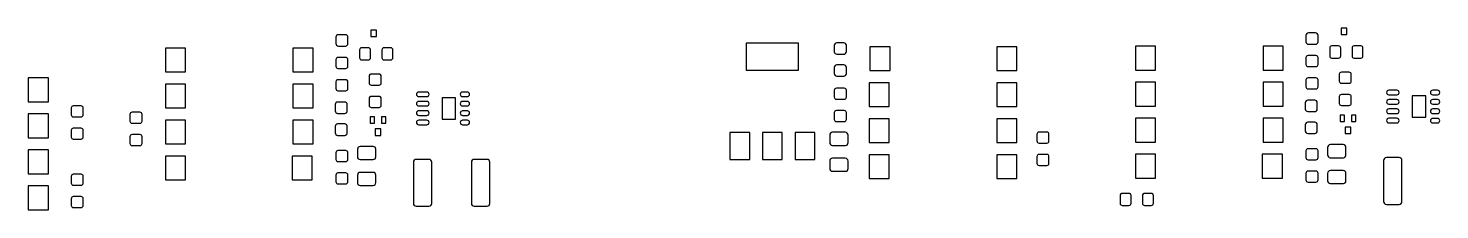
# Model space of a CAD drawing. Extents: x -210 to 210, y -160 to 160.
# Drawn here: x 4.1 to 103.8, y -95 to -82.2 of the extents above; entities that cross this region are included whole.
import ezdxf

# ---------------------------------------------------------------- set-up
doc = ezdxf.new("R2010")
doc.units = 0
doc.header["$MEASUREMENT"] = 0
doc.layers.get('0').update_dxf_attribs({"linetype": 'CONTINUOUS'})

msp = doc.modelspace()

# ---------------------------------------------------------------- linework, layer by layer
for points in [[(26.715, -82.855, 0.414214), (26.54, -82.68), (26.54, -82.68), (26.04, -82.68), (26.04, -82.68, 0.414214), (25.865, -82.855), (25.865, -82.855), (25.865, -83.305), (25.865, -83.305, 0.414214), (26.04, -83.48), (26.04, -83.48), (26.54, -83.48), (26.54, -83.48, 0.414214), (26.715, -83.305), (26.715, -83.305), (26.715, -82.855)], [(95.225, -82.725, 0.414214), (95.05, -82.55), (95.05, -82.55), (94.55, -82.55), (94.55, -82.55, 0.414214), (94.375, -82.725), (94.375, -82.725), (94.375, -83.175), (94.375, -83.175, 0.414214), (94.55, -83.35), (94.55, -83.35), (95.05, -83.35), (95.05, -83.35, 0.414214), (95.225, -83.175), (95.225, -83.175), (95.225, -82.725)], [(28.315, -83.755, 0.415586), (28.165, -83.605), (28.165, -83.605), (27.69, -83.605), (27.69, -83.605, 0.414404), (27.54, -83.755), (27.54, -83.755), (27.54, -84.305), (27.54, -84.305, 0.412849), (27.69, -84.455), (27.69, -84.455), (28.165, -84.455), (28.165, -84.455, 0.414018), (28.315, -84.305), (28.315, -84.305), (28.315, -83.755)], [(29.89, -83.755, 0.415586), (29.74, -83.605), (29.74, -83.605), (29.265, -83.605), (29.265, -83.605, 0.414404), (29.115, -83.755), (29.115, -83.755), (29.115, -84.305), (29.115, -84.305, 0.412849), (29.265, -84.455), (29.265, -84.455), (29.74, -84.455), (29.74, -84.455, 0.414018), (29.89, -84.305), (29.89, -84.305), (29.89, -83.755)], [(61.915, -83.43, 0.414377), (61.74, -83.255), (61.74, -83.255), (61.24, -83.255), (61.24, -83.255, 0.41405), (61.065, -83.43), (61.065, -83.43), (61.065, -83.88), (61.065, -83.88, 0.41405), (61.24, -84.055), (61.24, -84.055), (61.74, -84.055), (61.74, -84.055, 0.414377), (61.915, -83.88), (61.915, -83.88), (61.915, -83.43)], [(96.825, -83.625, 0.415782), (96.675, -83.475), (96.675, -83.475), (96.2, -83.475), (96.2, -83.475, 0.414194), (96.05, -83.625), (96.05, -83.625), (96.05, -84.175), (96.05, -84.175, 0.412655), (96.2, -84.325), (96.2, -84.325), (96.675, -84.325), (96.675, -84.325, 0.414214), (96.825, -84.175), (96.825, -84.175), (96.825, -83.625)], [(98.4, -83.625, 0.415782), (98.25, -83.475), (98.25, -83.475), (97.775, -83.475), (97.775, -83.475, 0.414194), (97.625, -83.625), (97.625, -83.625), (97.625, -84.175), (97.625, -84.175, 0.412655), (97.775, -84.325), (97.775, -84.325), (98.25, -84.325), (98.25, -84.325, 0.414214), (98.4, -84.175), (98.4, -84.175), (98.4, -83.625)], [(26.715, -84.43, 0.415198), (26.565, -84.28), (26.565, -84.28), (26.015, -84.28), (26.015, -84.28, 0.415198), (25.865, -84.43), (25.865, -84.43), (25.865, -84.905), (25.865, -84.905, 0.413253), (26.015, -85.055), (26.015, -85.055), (26.565, -85.055), (26.565, -85.055, 0.413253), (26.715, -84.905), (26.715, -84.905), (26.715, -84.43)], [(95.225, -84.3, 0.415207), (95.075, -84.15), (95.075, -84.15), (94.525, -84.15), (94.525, -84.15, 0.415207), (94.375, -84.3), (94.375, -84.3), (94.375, -84.775), (94.375, -84.775, 0.413243), (94.525, -84.925), (94.525, -84.925), (95.075, -84.925), (95.075, -84.925, 0.413224), (95.225, -84.775), (95.225, -84.775), (95.225, -84.3)], [(29.065, -85.605, 0.415394), (28.915, -85.455), (28.915, -85.455), (28.365, -85.455), (28.365, -85.455, 0.414987), (28.215, -85.605), (28.215, -85.605), (28.215, -86.08), (28.215, -86.08, 0.413039), (28.365, -86.23), (28.365, -86.23), (28.915, -86.23), (28.915, -86.23, 0.413424), (29.065, -86.08), (29.065, -86.08), (29.065, -85.605)], [(61.915, -84.98, 0.414377), (61.74, -84.805), (61.74, -84.805), (61.24, -84.805), (61.24, -84.805, 0.41405), (61.065, -84.98), (61.065, -84.98), (61.065, -85.43), (61.065, -85.43, 0.41405), (61.24, -85.605), (61.24, -85.605), (61.74, -85.605), (61.74, -85.605, 0.414377), (61.915, -85.43), (61.915, -85.43), (61.915, -84.98)], [(95.225, -85.875, 0.415188), (95.075, -85.725), (95.075, -85.725), (94.525, -85.725), (94.525, -85.725, 0.415188), (94.375, -85.875), (94.375, -85.875), (94.375, -86.35), (94.375, -86.35, 0.413243), (94.525, -86.5), (94.525, -86.5), (95.075, -86.5), (95.075, -86.5, 0.413224), (95.225, -86.35), (95.225, -86.35), (95.225, -85.875)], [(97.575, -85.475, 0.415188), (97.425, -85.325), (97.425, -85.325), (96.875, -85.325), (96.875, -85.325, 0.415169), (96.725, -85.475), (96.725, -85.475), (96.725, -85.95), (96.725, -85.95, 0.413224), (96.875, -86.1), (96.875, -86.1), (97.425, -86.1), (97.425, -86.1, 0.413243), (97.575, -85.95), (97.575, -85.95), (97.575, -85.475)], [(26.715, -86.005, 0.415198), (26.565, -85.855), (26.565, -85.855), (26.015, -85.855), (26.015, -85.855, 0.415198), (25.865, -86.005), (25.865, -86.005), (25.865, -86.48), (25.865, -86.48, 0.413253), (26.015, -86.63), (26.015, -86.63), (26.565, -86.63), (26.565, -86.63, 0.413253), (26.715, -86.48), (26.715, -86.48), (26.715, -86.005)], [(61.915, -86.605, 0.415389), (61.765, -86.455), (61.765, -86.455), (61.215, -86.455), (61.215, -86.455, 0.414987), (61.065, -86.605), (61.065, -86.605), (61.065, -87.08), (61.065, -87.08, 0.413044), (61.215, -87.23), (61.215, -87.23), (61.765, -87.23), (61.765, -87.23, 0.413443), (61.915, -87.08), (61.915, -87.08), (61.915, -86.605)], [(100.792998, -86.919004, 0.414214), (100.952998, -86.759004), (100.952998, -86.759004, 0.414214), (100.792998, -86.599004), (100.792998, -86.599004), (100.222998, -86.599004), (100.222998, -86.599004, 0.414214), (100.062998, -86.759004), (100.062998, -86.759004, 0.414214), (100.222998, -86.919004), (100.222998, -86.919004), (100.792998, -86.919004)], [(103.662998, -86.917002, 0.414214), (103.822998, -86.756992), (103.822998, -86.756992, 0.414214), (103.662998, -86.597002), (103.662998, -86.597002), (103.322998, -86.597002), (103.322998, -86.597002, 0.414214), (103.162998, -86.756992), (103.162998, -86.756992, 0.414214), (103.322998, -86.917002), (103.322998, -86.917002), (103.662998, -86.917002)], [(8.025, -87.85, 0.41518), (7.875, -87.7), (7.875, -87.7), (7.325, -87.7), (7.325, -87.7, 0.41518), (7.175, -87.85), (7.175, -87.85), (7.175, -88.325), (7.175, -88.325, 0.413231), (7.325, -88.475), (7.325, -88.475), (7.875, -88.475), (7.875, -88.475, 0.413231), (8.025, -88.325), (8.025, -88.325), (8.025, -87.85)], [(26.665, -87.605, 0.414214), (26.49, -87.43), (26.49, -87.43), (25.99, -87.43), (25.99, -87.43, 0.414214), (25.815, -87.605), (25.815, -87.605), (25.815, -88.055), (25.815, -88.055, 0.414214), (25.99, -88.23), (25.99, -88.23), (26.49, -88.23), (26.49, -88.23, 0.414214), (26.665, -88.055), (26.665, -88.055), (26.665, -87.605)], [(29.065, -87.18, 0.415394), (28.915, -87.03), (28.915, -87.03), (28.365, -87.03), (28.365, -87.03, 0.414987), (28.215, -87.18), (28.215, -87.18), (28.215, -87.655), (28.215, -87.655, 0.413058), (28.365, -87.805), (28.365, -87.805), (28.915, -87.805), (28.915, -87.805, 0.413424), (29.065, -87.655), (29.065, -87.655), (29.065, -87.18)], [(32.283, -87.05, 0.414214), (32.442998, -86.89), (32.442998, -86.89, 0.414214), (32.283, -86.73), (32.283, -86.73), (31.713, -86.73), (31.713, -86.73, 0.414214), (31.553, -86.89), (31.553, -86.89, 0.414214), (31.713, -87.05), (31.713, -87.05), (32.283, -87.05)], [(32.283, -87.71, 0.414214), (32.442998, -87.55), (32.442998, -87.55, 0.414214), (32.283, -87.39), (32.283, -87.39), (31.713, -87.39), (31.713, -87.39, 0.414214), (31.553, -87.55), (31.553, -87.55, 0.414214), (31.713, -87.71), (31.713, -87.71), (32.283, -87.71)], [(35.153, -87.047002, 0.414214), (35.312998, -86.887002), (35.312998, -86.887002, 0.414214), (35.153, -86.727002), (35.153, -86.727002), (34.813003, -86.727002), (34.813003, -86.727002, 0.414214), (34.653, -86.887002), (34.653, -86.887002, 0.414214), (34.813003, -87.047002), (34.813003, -87.047002), (35.153, -87.047002)], [(35.153, -87.707002, 0.414214), (35.312998, -87.546992), (35.312998, -87.546992, 0.414214), (35.153, -87.387002), (35.153, -87.387002), (34.813003, -87.387002), (34.813003, -87.387002, 0.414214), (34.653, -87.546992), (34.653, -87.546992, 0.414214), (34.813003, -87.707002), (34.813003, -87.707002), (35.153, -87.707002)], [(95.175, -87.475, 0.414377), (95, -87.3), (95, -87.3), (94.5, -87.3), (94.5, -87.3, 0.41405), (94.325, -87.475), (94.325, -87.475), (94.325, -87.925), (94.325, -87.925, 0.41405), (94.5, -88.1), (94.5, -88.1), (95, -88.1), (95, -88.1, 0.414377), (95.175, -87.925), (95.175, -87.925), (95.175, -87.475)], [(97.575, -87.05, 0.415188), (97.425, -86.9), (97.425, -86.9), (96.875, -86.9), (96.875, -86.9, 0.415169), (96.725, -87.05), (96.725, -87.05), (96.725, -87.525), (96.725, -87.525, 0.413224), (96.875, -87.675), (96.875, -87.675), (97.425, -87.675), (97.425, -87.675, 0.413243), (97.575, -87.525), (97.575, -87.525), (97.575, -87.05)], [(100.792998, -87.578994, 0.414214), (100.952998, -87.419004), (100.952998, -87.419004, 0.414214), (100.792998, -87.259004), (100.792998, -87.259004), (100.222998, -87.259004), (100.222998, -87.259004, 0.414214), (100.062998, -87.419004), (100.062998, -87.419004, 0.414214), (100.222998, -87.578994), (100.222998, -87.578994), (100.792998, -87.578994)], [(103.662998, -87.577002, 0.414214), (103.822998, -87.417002), (103.822998, -87.417002, 0.414214), (103.662998, -87.257002), (103.662998, -87.257002), (103.322998, -87.257002), (103.322998, -87.257002, 0.414214), (103.162998, -87.417002), (103.162998, -87.417002, 0.414214), (103.322998, -87.577002), (103.322998, -87.577002), (103.662998, -87.577002)], [(12.175, -88.3, 0.415181), (12.025, -88.15), (12.025, -88.15), (11.475, -88.15), (11.475, -88.15, 0.415181), (11.325, -88.3), (11.325, -88.3), (11.325, -88.775), (11.325, -88.775, 0.413231), (11.475, -88.925), (11.475, -88.925), (12.025, -88.925), (12.025, -88.925, 0.413231), (12.175, -88.775), (12.175, -88.775), (12.175, -88.3)], [(32.283, -88.368994, 0.414214), (32.442998, -88.209004), (32.442998, -88.209004, 0.414214), (32.283, -88.049004), (32.283, -88.049004), (31.713, -88.049004), (31.713, -88.049004, 0.414214), (31.553, -88.209004), (31.553, -88.209004, 0.414214), (31.713, -88.368994), (31.713, -88.368994), (32.283, -88.368994)], [(32.283, -89.03, 0.414214), (32.442998, -88.87), (32.442998, -88.87, 0.414214), (32.283, -88.71), (32.283, -88.71), (31.713, -88.71), (31.713, -88.71, 0.414214), (31.553, -88.87), (31.553, -88.87, 0.414214), (31.713, -89.03), (31.713, -89.03), (32.283, -89.03)], [(35.153, -88.371006, 0.414214), (35.312998, -88.210996), (35.312998, -88.210996, 0.414214), (35.153, -88.050996), (35.153, -88.050996), (34.813003, -88.050996), (34.813003, -88.050996, 0.414214), (34.653, -88.210996), (34.653, -88.210996, 0.414214), (34.813003, -88.371006), (34.813003, -88.371006), (35.153, -88.371006)], [(35.153, -89.031006, 0.414214), (35.312998, -88.871006), (35.312998, -88.871006, 0.414214), (35.153, -88.711006), (35.153, -88.711006), (34.813003, -88.711006), (34.813003, -88.711006, 0.414214), (34.653, -88.871006), (34.653, -88.871006, 0.414214), (34.813003, -89.031006), (34.813003, -89.031006), (35.153, -89.031006)], [(61.915, -88.18, 0.415389), (61.765, -88.03), (61.765, -88.03), (61.215, -88.03), (61.215, -88.03, 0.415006), (61.065, -88.18), (61.065, -88.18), (61.065, -88.655), (61.065, -88.655, 0.413044), (61.215, -88.805), (61.215, -88.805), (61.765, -88.805), (61.765, -88.805, 0.413443), (61.915, -88.655), (61.915, -88.655), (61.915, -88.18)], [(100.792998, -88.24, 0.414214), (100.952998, -88.08), (100.952998, -88.08, 0.414214), (100.792998, -87.92), (100.792998, -87.92), (100.222998, -87.92), (100.222998, -87.92, 0.414214), (100.062998, -88.08), (100.062998, -88.08, 0.414214), (100.222998, -88.24), (100.222998, -88.24), (100.792998, -88.24)], [(100.792998, -88.9, 0.414214), (100.952998, -88.74), (100.952998, -88.74, 0.414214), (100.792998, -88.58), (100.792998, -88.58), (100.222998, -88.58), (100.222998, -88.58, 0.414214), (100.062998, -88.74), (100.062998, -88.74, 0.414214), (100.222998, -88.9), (100.222998, -88.9), (100.792998, -88.9)], [(103.662998, -88.241006, 0.414214), (103.822998, -88.081006), (103.822998, -88.081006, 0.414214), (103.662998, -87.921006), (103.662998, -87.921006), (103.322998, -87.921006), (103.322998, -87.921006, 0.414214), (103.162998, -88.081006), (103.162998, -88.081006, 0.414214), (103.322998, -88.241006), (103.322998, -88.241006), (103.662998, -88.241006)], [(103.662998, -88.900996, 0.414214), (103.822998, -88.740996), (103.822998, -88.740996, 0.414214), (103.662998, -88.581006), (103.662998, -88.581006), (103.322998, -88.581006), (103.322998, -88.581006, 0.414214), (103.162998, -88.740996), (103.162998, -88.740996, 0.414214), (103.322998, -88.900996), (103.322998, -88.900996), (103.662998, -88.900996)], [(8.025, -89.425, 0.41518), (7.875, -89.275), (7.875, -89.275), (7.325, -89.275), (7.325, -89.275, 0.41518), (7.175, -89.425), (7.175, -89.425), (7.175, -89.9), (7.175, -89.9, 0.413231), (7.325, -90.05), (7.325, -90.05), (7.875, -90.05), (7.875, -90.05, 0.413231), (8.025, -89.9), (8.025, -89.9), (8.025, -89.425)], [(26.665, -89.155, 0.414214), (26.49, -88.98), (26.49, -88.98), (25.99, -88.98), (25.99, -88.98, 0.414214), (25.815, -89.155), (25.815, -89.155), (25.815, -89.605), (25.815, -89.605, 0.414214), (25.99, -89.78), (25.99, -89.78), (26.49, -89.78), (26.49, -89.78, 0.414214), (26.665, -89.605), (26.665, -89.605), (26.665, -89.155)], [(62.04, -89.767002, 0.415095), (61.84, -89.567002), (61.84, -89.567002), (60.94, -89.567002), (60.94, -89.567002, 0.414808), (60.74, -89.767002), (60.74, -89.767002), (60.74, -90.292002), (60.74, -90.292002, 0.392972), (60.926001, -90.490996), (60.926001, -90.490996), (60.94, -90.492002), (60.94, -90.492002), (61.84, -90.492002), (61.84, -90.492002), (61.853999, -90.490996), (61.853999, -90.490996, 0.393257), (62.04, -90.292002), (62.04, -90.292002), (62.04, -89.767002)], [(76.225, -89.7, 0.41537), (76.075005, -89.55), (76.075005, -89.55), (75.525, -89.55), (75.525, -89.55, 0.415006), (75.375, -89.7), (75.375, -89.7), (75.375, -90.175), (75.375, -90.175, 0.413044), (75.525, -90.325), (75.525, -90.325), (76.075005, -90.325), (76.075005, -90.325, 0.413433), (76.225, -90.175), (76.225, -90.175), (76.225, -89.7)], [(95.175, -89.025, 0.414377), (95, -88.85), (95, -88.85), (94.5, -88.85), (94.5, -88.85, 0.414067), (94.325, -89.025), (94.325, -89.025), (94.325, -89.475), (94.325, -89.475, 0.41405), (94.5, -89.65), (94.5, -89.65), (95, -89.65), (95, -89.65, 0.414393), (95.175, -89.475), (95.175, -89.475), (95.175, -89.025)], [(12.175, -89.875, 0.415181), (12.025, -89.725), (12.025, -89.725), (11.475, -89.725), (11.475, -89.725, 0.415181), (11.325, -89.875), (11.325, -89.875), (11.325, -90.35), (11.325, -90.35, 0.413231), (11.475, -90.5), (11.475, -90.5), (12.025, -90.5), (12.025, -90.5, 0.413231), (12.175, -90.35), (12.175, -90.35), (12.175, -89.875)], [(28.69, -90.766992, 0.414937), (28.49, -90.567002), (28.49, -90.567002), (27.59, -90.567002), (27.59, -90.567002, 0.41494), (27.39, -90.766992), (27.39, -90.766992), (27.39, -91.292002), (27.39, -91.292002, 0.393111), (27.575999, -91.490996), (27.575999, -91.490996), (27.59, -91.492002), (27.59, -91.492002), (28.49, -91.492002), (28.49, -91.492002), (28.503999, -91.490996), (28.503999, -91.490996, 0.393115), (28.69, -91.292002), (28.69, -91.292002), (28.69, -90.766992)], [(97.2, -90.637998, 0.41493), (97, -90.437998), (97, -90.437998), (96.1, -90.437998), (96.1, -90.437998, 0.414944), (95.9, -90.637998), (95.9, -90.637998), (95.9, -91.162998), (95.9, -91.162998, 0.393143), (96.086006, -91.362002), (96.086006, -91.362002), (96.1, -91.362998), (96.1, -91.362998), (97, -91.362998), (97, -91.362998), (97.014004, -91.362002), (97.014004, -91.362002, 0.393115), (97.2, -91.162998), (97.2, -91.162998), (97.2, -90.637998)], [(26.715, -91.005, 0.415178), (26.565, -90.855), (26.565, -90.855), (26.015, -90.855), (26.015, -90.855, 0.415178), (25.865, -91.005), (25.865, -91.005), (25.865, -91.48), (25.865, -91.48, 0.413234), (26.015, -91.63), (26.015, -91.63), (26.565, -91.63), (26.565, -91.63, 0.413234), (26.715, -91.48), (26.715, -91.48), (26.715, -91.005)], [(32.64, -91.68, 0.414937), (32.44, -91.48), (32.44, -91.48), (31.539001, -91.48), (31.539001, -91.48, 0.413478), (31.339001, -91.68), (31.339001, -91.68), (31.339001, -94.58), (31.339001, -94.58, 0.413478), (31.539001, -94.78), (31.539001, -94.78), (32.44, -94.78), (32.44, -94.78, 0.414937), (32.64, -94.58), (32.64, -94.58), (32.64, -91.68)], [(36.740999, -91.68, 0.413475), (36.541001, -91.48), (36.541001, -91.48), (35.640002, -91.48), (35.640002, -91.48, 0.41494), (35.440002, -91.68), (35.440002, -91.68), (35.440002, -94.58), (35.440002, -94.58, 0.41494), (35.640002, -94.78), (35.640002, -94.78), (36.541001, -94.78), (36.541001, -94.78, 0.413475), (36.740999, -94.58), (36.740999, -94.58), (36.740999, -91.68)], [(62.04, -91.592998, 0.415095), (61.84, -91.392998), (61.84, -91.392998), (60.94, -91.392998), (60.94, -91.392998, 0.414793), (60.74, -91.592998), (60.74, -91.592998), (60.74, -92.117998), (60.74, -92.117998, 0.392973), (60.926001, -92.317002), (60.926001, -92.317002), (60.94, -92.317998), (60.94, -92.317998), (61.84, -92.317998), (61.84, -92.317998), (61.853999, -92.317002), (61.853999, -92.317002, 0.393271), (62.04, -92.117998), (62.04, -92.117998), (62.04, -91.592998)], [(76.225, -91.275, 0.41537), (76.075005, -91.125), (76.075005, -91.125), (75.525, -91.125), (75.525, -91.125, 0.415006), (75.375, -91.275), (75.375, -91.275), (75.375, -91.75), (75.375, -91.75, 0.413044), (75.525, -91.9), (75.525, -91.9), (76.075005, -91.9), (76.075005, -91.9, 0.413433), (76.225, -91.75), (76.225, -91.75), (76.225, -91.275)], [(95.225, -90.875, 0.415188), (95.075, -90.725), (95.075, -90.725), (94.525, -90.725), (94.525, -90.725, 0.415188), (94.375, -90.875), (94.375, -90.875), (94.375, -91.35), (94.375, -91.35, 0.413243), (94.525, -91.5), (94.525, -91.5), (95.075, -91.5), (95.075, -91.5, 0.413224), (95.225, -91.35), (95.225, -91.35), (95.225, -90.875)], [(101.150996, -91.55, 0.413471), (100.951006, -91.35), (100.951006, -91.35), (100.05, -91.35), (100.05, -91.35, 0.414958), (99.85, -91.55), (99.85, -91.55), (99.85, -94.45), (99.85, -94.45, 0.414958), (100.05, -94.65), (100.05, -94.65), (100.951006, -94.65), (100.951006, -94.65, 0.413485), (101.150996, -94.45), (101.150996, -94.45), (101.150996, -91.55)], [(8.025, -92.675, 0.415199), (7.875, -92.525), (7.875, -92.525), (7.325, -92.525), (7.325, -92.525, 0.415199), (7.175, -92.675), (7.175, -92.675), (7.175, -93.15), (7.175, -93.15, 0.41325), (7.325, -93.3), (7.325, -93.3), (7.875, -93.3), (7.875, -93.3, 0.41325), (8.025, -93.15), (8.025, -93.15), (8.025, -92.675)], [(26.715, -92.58, 0.415178), (26.565, -92.43), (26.565, -92.43), (26.015, -92.43), (26.015, -92.43, 0.415178), (25.865, -92.58), (25.865, -92.58), (25.865, -93.055), (25.865, -93.055, 0.413234), (26.015, -93.205), (26.015, -93.205), (26.565, -93.205), (26.565, -93.205, 0.413234), (26.715, -93.055), (26.715, -93.055), (26.715, -92.58)], [(28.69, -92.592998, 0.414937), (28.49, -92.393008), (28.49, -92.393008), (27.59, -92.393008), (27.59, -92.393008, 0.41494), (27.39, -92.592998), (27.39, -92.592998), (27.39, -93.117998), (27.39, -93.117998, 0.393125), (27.575999, -93.317002), (27.575999, -93.317002), (27.59, -93.317998), (27.59, -93.317998), (28.49, -93.317998), (28.49, -93.317998), (28.503999, -93.317002), (28.503999, -93.317002, 0.393129), (28.69, -93.117998), (28.69, -93.117998), (28.69, -92.592998)], [(95.225, -92.45, 0.415207), (95.075, -92.3), (95.075, -92.3), (94.525, -92.3), (94.525, -92.3, 0.415207), (94.375, -92.45), (94.375, -92.45), (94.375, -92.925), (94.375, -92.925, 0.413262), (94.525, -93.075), (94.525, -93.075), (95.075, -93.075), (95.075, -93.075, 0.413243), (95.225, -92.925), (95.225, -92.925), (95.225, -92.45)], [(97.2, -92.462002, 0.414944), (97, -92.262002), (97, -92.262002), (96.1, -92.262002), (96.1, -92.262002, 0.414958), (95.9, -92.462002), (95.9, -92.462002), (95.9, -92.987002), (95.9, -92.987002, 0.393129), (96.086006, -93.185996), (96.086006, -93.185996), (96.1, -93.186992), (96.1, -93.186992), (97, -93.186992), (97, -93.186992), (97.014004, -93.185996), (97.014004, -93.185996, 0.393101), (97.2, -92.987002), (97.2, -92.987002), (97.2, -92.462002)], [(8.025, -94.25, 0.415199), (7.875, -94.1), (7.875, -94.1), (7.325, -94.1), (7.325, -94.1, 0.415199), (7.175, -94.25), (7.175, -94.25), (7.175, -94.725), (7.175, -94.725, 0.41325), (7.325, -94.875), (7.325, -94.875), (7.875, -94.875), (7.875, -94.875, 0.41325), (8.025, -94.725), (8.025, -94.725), (8.025, -94.25)], [(82.025, -94.025, 0.41559), (81.874995, -93.875), (81.874995, -93.875), (81.4, -93.875), (81.4, -93.875, 0.414414), (81.249995, -94.025), (81.249995, -94.025), (81.249995, -94.575), (81.249995, -94.575, 0.412845), (81.4, -94.725), (81.4, -94.725), (81.874995, -94.725), (81.874995, -94.725, 0.414032), (82.025, -94.575), (82.025, -94.575), (82.025, -94.025)], [(83.6, -94.025, 0.41559), (83.45, -93.875), (83.45, -93.875), (82.975, -93.875), (82.975, -93.875, 0.414404), (82.825, -94.025), (82.825, -94.025), (82.825, -94.575), (82.825, -94.575, 0.412845), (82.975, -94.725), (82.975, -94.725), (83.45, -94.725), (83.45, -94.725, 0.414023), (83.6, -94.575), (83.6, -94.575), (83.6, -94.025)]]:
    msp.add_lwpolyline(points, format="xyb")
for points in [[(28.74, -82.355), (28.34, -82.355), (28.34, -82.355), (28.34, -82.805), (28.34, -82.805), (28.74, -82.805), (28.74, -82.805), (28.74, -82.355)], [(97.25, -82.225), (96.85, -82.225), (96.85, -82.225), (96.85, -82.675), (96.85, -82.675), (97.25, -82.675), (97.25, -82.675), (97.25, -82.225)], [(15.245, -83.63), (13.825, -83.63), (13.825, -83.63), (13.825, -85.31), (13.825, -85.31), (15.245, -85.31), (15.245, -85.31), (15.245, -83.63)], [(24.255, -83.63), (22.835, -83.63), (22.835, -83.63), (22.835, -85.31), (22.835, -85.31), (24.255, -85.31), (24.255, -85.31), (24.255, -83.63)], [(58.54, -83.28), (54.84, -83.28), (54.84, -83.28), (54.84, -85.18), (54.84, -85.18), (58.54, -85.18), (58.54, -85.18), (58.54, -83.28)], [(65.004995, -83.53), (63.585, -83.53), (63.585, -83.53), (63.585, -85.21), (63.585, -85.21), (65.004995, -85.21), (65.004995, -85.21), (65.004995, -83.53)], [(73.955, -83.53), (72.535, -83.53), (72.535, -83.53), (72.535, -85.21), (72.535, -85.21), (73.955, -85.21), (73.955, -85.21), (73.955, -83.53)], [(83.755, -83.5), (82.335, -83.5), (82.335, -83.5), (82.335, -85.18), (82.335, -85.18), (83.755, -85.18), (83.755, -85.18), (83.755, -83.5)], [(92.765, -83.5), (91.345, -83.5), (91.345, -83.5), (91.345, -85.18), (91.345, -85.18), (92.765, -85.18), (92.765, -85.18), (92.765, -83.5)], [(5.56, -85.73), (4.14, -85.73), (4.14, -85.73), (4.14, -87.41), (4.14, -87.41), (5.56, -87.41), (5.56, -87.41), (5.56, -85.73)], [(15.245, -86.17), (13.825, -86.17), (13.825, -86.17), (13.825, -87.85), (13.825, -87.85), (15.245, -87.85), (15.245, -87.85), (15.245, -86.17)], [(24.255, -86.17), (22.835, -86.17), (22.835, -86.17), (22.835, -87.85), (22.835, -87.85), (24.255, -87.85), (24.255, -87.85), (24.255, -86.17)], [(64.944995, -86.07), (63.525, -86.07), (63.525, -86.07), (63.525, -87.75), (63.525, -87.75), (64.944995, -87.75), (64.944995, -87.75), (64.944995, -86.07)], [(73.955, -86.07), (72.535, -86.07), (72.535, -86.07), (72.535, -87.75), (72.535, -87.75), (73.955, -87.75), (73.955, -87.75), (73.955, -86.07)], [(83.755, -86.04), (82.335, -86.04), (82.335, -86.04), (82.335, -87.72), (82.335, -87.72), (83.755, -87.72), (83.755, -87.72), (83.755, -86.04)], [(92.765, -86.04), (91.345, -86.04), (91.345, -86.04), (91.345, -87.72), (91.345, -87.72), (92.765, -87.72), (92.765, -87.72), (92.765, -86.04)], [(34.320999, -87.13), (33.362002, -87.13), (33.362002, -87.13), (33.362002, -88.63), (33.362002, -88.63), (34.320999, -88.63), (34.320999, -88.63), (34.320999, -87.13)], [(102.83, -87), (101.870996, -87), (101.870996, -87), (101.870996, -88.5), (101.870996, -88.5), (102.83, -88.5), (102.83, -88.5), (102.83, -87)], [(5.56, -88.27), (4.14, -88.27), (4.14, -88.27), (4.14, -89.95), (4.14, -89.95), (5.56, -89.95), (5.56, -89.95), (5.56, -88.27)], [(15.245, -88.71), (13.825, -88.71), (13.825, -88.71), (13.825, -90.39), (13.825, -90.39), (15.245, -90.39), (15.245, -90.39), (15.245, -88.71)], [(24.255, -88.71), (22.835, -88.71), (22.835, -88.71), (22.835, -90.39), (22.835, -90.39), (24.255, -90.39), (24.255, -90.39), (24.255, -88.71)], [(28.59, -88.48), (28.29, -88.48), (28.29, -88.48), (28.29, -88.93), (28.29, -88.93), (28.59, -88.93), (28.59, -88.93), (28.59, -88.48)], [(29.39, -88.48), (29.09, -88.48), (29.09, -88.48), (29.09, -88.93), (29.09, -88.93), (29.39, -88.93), (29.39, -88.93), (29.39, -88.48)], [(64.944995, -88.61), (63.525, -88.61), (63.525, -88.61), (63.525, -90.29), (63.525, -90.29), (64.944995, -90.29), (64.944995, -90.29), (64.944995, -88.61)], [(73.955, -88.61), (72.535, -88.61), (72.535, -88.61), (72.535, -90.29), (72.535, -90.29), (73.955, -90.29), (73.955, -90.29), (73.955, -88.61)], [(83.755, -88.58), (82.335, -88.58), (82.335, -88.58), (82.335, -90.26), (82.335, -90.26), (83.755, -90.26), (83.755, -90.26), (83.755, -88.58)], [(92.765, -88.58), (91.345, -88.58), (91.345, -88.58), (91.345, -90.26), (91.345, -90.26), (92.765, -90.26), (92.765, -90.26), (92.765, -88.58)], [(97.1, -88.35), (96.8, -88.35), (96.8, -88.35), (96.8, -88.8), (96.8, -88.8), (97.1, -88.8), (97.1, -88.8), (97.1, -88.35)], [(97.9, -88.35), (97.6, -88.35), (97.6, -88.35), (97.6, -88.8), (97.6, -88.8), (97.9, -88.8), (97.9, -88.8), (97.9, -88.35)], [(29.04, -89.33), (28.64, -89.33), (28.64, -89.33), (28.64, -89.78), (28.64, -89.78), (29.04, -89.78), (29.04, -89.78), (29.04, -89.33)], [(55.09, -89.58), (53.69, -89.58), (53.69, -89.58), (53.69, -91.48), (53.69, -91.48), (55.09, -91.48), (55.09, -91.48), (55.09, -89.58)], [(57.39, -89.58), (55.99, -89.58), (55.99, -89.58), (55.99, -91.48), (55.99, -91.48), (57.39, -91.48), (57.39, -91.48), (57.39, -89.58)], [(59.69, -89.58), (58.29, -89.58), (58.29, -89.58), (58.29, -91.48), (58.29, -91.48), (59.69, -91.48), (59.69, -91.48), (59.69, -89.58)], [(97.55, -89.2), (97.15, -89.2), (97.15, -89.2), (97.15, -89.65), (97.15, -89.65), (97.55, -89.65), (97.55, -89.65), (97.55, -89.2)], [(5.56, -90.81), (4.14, -90.81), (4.14, -90.81), (4.14, -92.49), (4.14, -92.49), (5.56, -92.49), (5.56, -92.49), (5.56, -90.81)], [(15.245, -91.25), (13.825, -91.25), (13.825, -91.25), (13.825, -92.93), (13.825, -92.93), (15.245, -92.93), (15.245, -92.93), (15.245, -91.25)], [(24.195, -91.25), (22.775, -91.25), (22.775, -91.25), (22.775, -92.93), (22.775, -92.93), (24.195, -92.93), (24.195, -92.93), (24.195, -91.25)], [(64.944995, -91.15), (63.525, -91.15), (63.525, -91.15), (63.525, -92.83), (63.525, -92.83), (64.944995, -92.83), (64.944995, -92.83), (64.944995, -91.15)], [(73.955, -91.15), (72.535, -91.15), (72.535, -91.15), (72.535, -92.83), (72.535, -92.83), (73.955, -92.83), (73.955, -92.83), (73.955, -91.15)], [(83.755, -91.12), (82.335, -91.12), (82.335, -91.12), (82.335, -92.8), (82.335, -92.8), (83.755, -92.8), (83.755, -92.8), (83.755, -91.12)], [(92.705, -91.12), (91.285, -91.12), (91.285, -91.12), (91.285, -92.8), (91.285, -92.8), (92.705, -92.8), (92.705, -92.8), (92.705, -91.12)], [(5.56, -93.35), (4.14, -93.35), (4.14, -93.35), (4.14, -95.03), (4.14, -95.03), (5.56, -95.03), (5.56, -95.03), (5.56, -93.35)]]:
    msp.add_lwpolyline(points)

doc.saveas('drawing.dxf')
